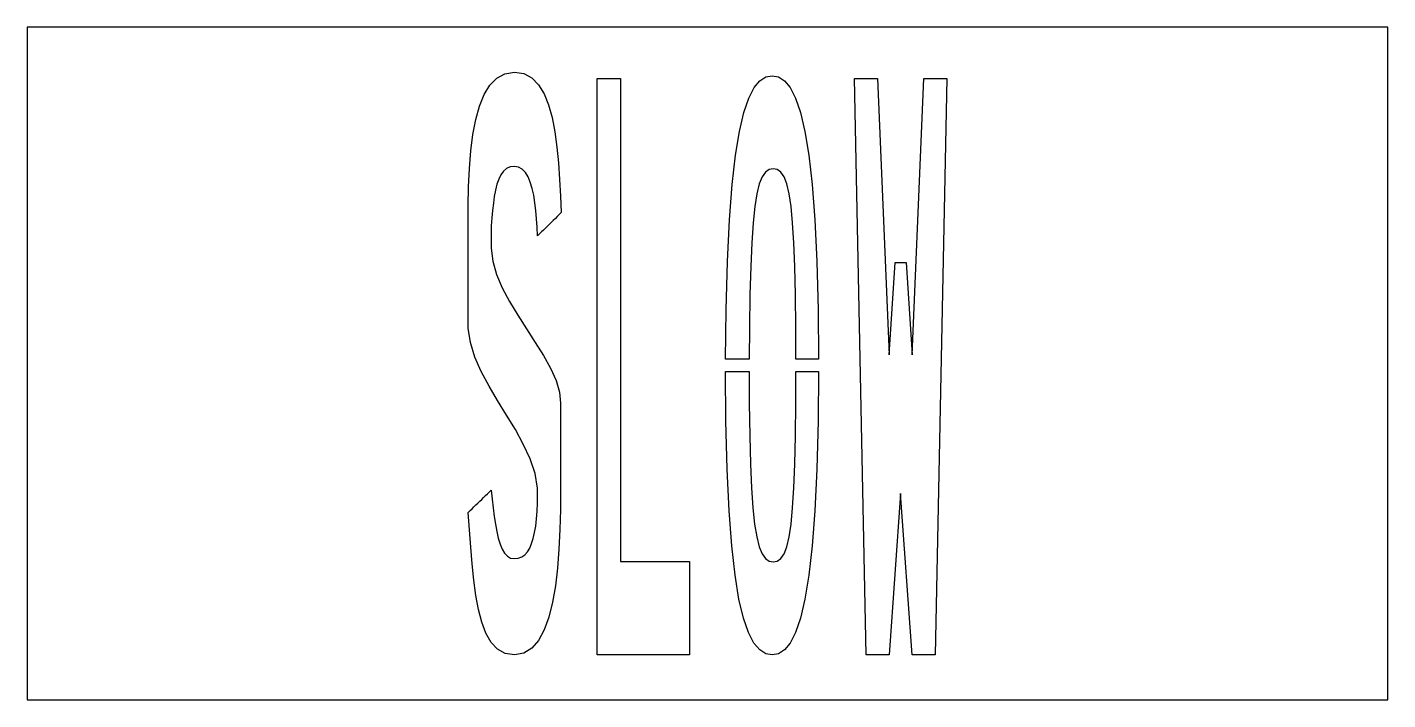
# Model space of a CAD drawing. Extents: x 0 to 85, y 0 to 42.
import ezdxf

# ---------------------------------------------------------------- set-up
doc = ezdxf.new("R2010")
doc.units = 0
doc.layers.add('CUT', color=7, linetype='Continuous')
doc.layers.add('OUTSIDE', color=1, linetype='Continuous')

msp = doc.modelspace()

# ---------------------------------------------------------------- linework, layer by layer
at = {"layer": 'CUT'}
for points in [[(32.2922, 37.8354), (32.5694, 37.1442), (32.789, 36.3522), (32.9618, 35.4702), (33.0914, 34.5198), (33.185, 33.5226), (33.2606, 32.4966), (33.3146, 31.4562), (33.365, 30.4194), (33.239, 30.3006), (33.1166, 30.1782), (32.9942, 30.0594), (32.8682, 29.937), (32.7458, 29.8182), (32.6234, 29.6994), (32.4974, 29.577), (32.375, 29.4582), (32.2526, 29.3358), (32.1266, 29.217), (32.0042, 29.0982), (31.8818, 28.9758), (31.8566, 29.5086), (31.8206, 30.0378), (31.7774, 30.549), (31.7162, 31.0422), (31.6406, 31.5066), (31.547, 31.935), (31.4282, 32.3166), (31.2914, 32.6514), (31.1222, 32.9214), (30.9278, 33.1266), (30.701, 33.2598), (30.4382, 33.3066), (30.1754, 33.2742), (29.9522, 33.1734), (29.7578, 33.0114), (29.5958, 32.7882), (29.459, 32.5146), (29.3474, 32.1978), (29.2538, 31.8342), (29.1818, 31.4382), (29.1206, 31.0098), (29.0702, 30.5598), (29.0306, 30.0882), (28.9946, 29.6022), (28.9946, 29.4834), (28.9946, 29.3682), (28.9946, 29.2494), (28.9946, 29.1342), (28.9946, 29.0154), (28.9946, 28.9002), (28.9946, 28.7814), (28.9946, 28.6662), (28.9946, 28.5474), (28.9946, 28.4322), (28.9946, 28.3134), (28.9946, 28.1982), (29.081, 27.3882), (29.3186, 26.5602), (29.6822, 25.7178), (30.1358, 24.8646), (30.6506, 24.0114), (31.1942, 23.1582), (31.7378, 22.3194), (32.2454, 21.4986), (32.6882, 20.703), (33.0374, 19.9362), (33.2606, 19.2054), (33.3254, 18.5214), (33.3254, 18.075), (33.3254, 17.625), (33.3254, 17.1786), (33.3254, 16.7286), (33.3254, 16.2786), (33.3254, 15.8322), (33.3254, 15.3822), (33.3254, 14.9358), (33.3254, 14.4858), (33.3254, 14.0358), (33.3254, 13.5894), (33.3254, 13.1394), (33.311, 11.883), (33.2822, 10.6302), (33.221, 9.4062), (33.1274, 8.229), (32.9978, 7.1166), (32.8178, 6.0906), (32.5874, 5.1654), (32.2994, 4.3662), (31.9466, 3.711), (31.5218, 3.2214), (31.0214, 2.9118), (30.4382, 2.8038), (29.8586, 2.8974), (29.3762, 3.1638), (28.9766, 3.585), (28.6526, 4.1502), (28.3934, 4.8378), (28.1882, 5.6298), (28.0262, 6.5154), (27.9002, 7.473), (27.7994, 8.4846), (27.7166, 9.5394), (27.6338, 10.6158), (27.551, 11.6958), (27.6698, 11.8146), (27.7922, 11.9298), (27.911, 12.0486), (28.0334, 12.1638), (28.1522, 12.2826), (28.271, 12.3978), (28.3934, 12.5166), (28.5122, 12.6318), (28.6346, 12.7506), (28.7534, 12.8658), (28.8758, 12.9846), (28.9946, 13.0998), (29.0558, 12.531), (29.117, 11.9802), (29.1818, 11.4546), (29.2538, 10.9614), (29.3366, 10.5042), (29.4302, 10.0902), (29.5382, 9.723), (29.6678, 9.4134), (29.819, 9.1578), (29.9954, 8.9706), (30.2006, 8.8518), (30.4382, 8.8122), (30.6794, 8.8374), (30.8918, 8.9202), (31.0826, 9.0534), (31.2482, 9.237), (31.3922, 9.471), (31.5146, 9.7518), (31.619, 10.0758), (31.7018, 10.443), (31.7702, 10.8498), (31.8206, 11.2926), (31.8566, 11.7714), (31.8818, 12.2826), (31.889, 13.2078), (31.7234, 14.1294), (31.4138, 15.0474), (30.9926, 15.9618), (30.4958, 16.8726), (29.9486, 17.7834), (29.3906, 18.6906), (28.8542, 19.5942), (28.3682, 20.4978), (27.9686, 21.4014), (27.6842, 22.3014), (27.551, 23.205), (27.551, 23.7414), (27.551, 24.2778), (27.551, 24.8142), (27.551, 25.3506), (27.551, 25.8834), (27.551, 26.4198), (27.551, 26.9562), (27.551, 27.4926), (27.551, 28.029), (27.551, 28.5654), (27.551, 29.1018), (27.551, 29.6382), (27.551, 30.8478), (27.5762, 32.0358), (27.6266, 33.1806), (27.7166, 34.275), (27.8426, 35.2974), (28.019, 36.237), (28.253, 37.0758), (28.5446, 37.7958), (28.901, 38.3826), (29.333, 38.8218), (29.8406, 39.099), (30.4382, 39.1962), (31.0286, 39.1026), (31.529, 38.8326), (31.9502, 38.4042)], [(41.3786, 8.625), (41.3786, 2.8038), (35.615, 2.8038), (35.615, 38.7894), (37.055, 38.7894), (37.055, 8.625)], [(48.8306, 34.0014), (49.0394, 32.169), (49.2086, 29.973), (49.331, 27.3774), (49.4102, 24.3606), (49.4327, 21.2626), (48.0159, 21.2626), (48.0098, 23.2446), (47.9882, 25.293), (47.9486, 27.0534), (47.891, 28.5438), (47.8154, 29.7858), (47.7182, 30.801), (47.5958, 31.6038), (47.4518, 32.2158), (47.2826, 32.6586), (47.0846, 32.9502), (46.8614, 33.1122), (46.6058, 33.159), (46.3466, 33.1122), (46.1198, 32.9502), (45.9146, 32.6586), (45.7382, 32.2158), (45.587, 31.6038), (45.4574, 30.801), (45.3494, 29.7858), (45.263, 28.5438), (45.1982, 27.0534), (45.1514, 25.293), (45.1226, 23.2446), (45.1105, 21.2626), (43.6321, 21.2626), (43.661, 24.3606), (43.7438, 27.3774), (43.8698, 29.973), (44.0426, 32.169), (44.2478, 34.0014), (44.4926, 35.4918), (44.7698, 36.6762), (45.0758, 37.5798), (45.407, 38.2314), (45.7634, 38.6598), (46.1414, 38.8974), (46.5338, 38.9694), (46.9262, 38.8974), (47.3042, 38.6598), (47.6606, 38.2314), (47.9954, 37.5798), (48.305, 36.6762), (48.5822, 35.4918)], [(54.227, 27.3126), (54.9146, 27.3126), (55.2854, 21.549), (56.0054, 38.8038), (57.449, 38.8038), (56.729, 2.8038), (55.2854, 2.8038), (54.5654, 12.8838), (53.8454, 2.8038), (52.4054, 2.8038), (51.6854, 38.8038), (53.1254, 38.8038), (53.8454, 21.549)], [(49.2086, 11.8002), (49.0394, 9.6042), (48.8306, 7.7718), (48.5822, 6.2814), (48.305, 5.097), (47.9954, 4.1934), (47.6606, 3.5418), (47.3042, 3.1134), (46.9262, 2.8758), (46.5338, 2.8038), (46.1378, 2.8758), (45.7598, 3.1134), (45.3998, 3.5418), (45.0614, 4.1934), (44.7482, 5.097), (44.4674, 6.2814), (44.219, 7.7718), (44.0102, 9.6042), (43.8446, 11.8002), (43.7222, 14.3958), (43.6466, 17.4126), (43.6305, 20.5106), (45.1088, 20.5106), (45.1118, 18.5286), (45.137, 16.4802), (45.1802, 14.7198), (45.245, 13.2294), (45.3314, 11.9874), (45.4394, 10.9722), (45.5726, 10.1694), (45.7274, 9.5574), (45.911, 9.1146), (46.1162, 8.823), (46.3466, 8.6646), (46.6058, 8.6142), (46.8614, 8.6646), (47.0846, 8.823), (47.2826, 9.1146), (47.4518, 9.5574), (47.5958, 10.1694), (47.7182, 10.9722), (47.8154, 11.9874), (47.891, 13.2294), (47.9486, 14.7198), (47.9882, 16.4802), (48.0098, 18.5286), (48.0159, 20.5106), (49.4327, 20.5106), (49.4102, 17.4126), (49.331, 14.3958)]]:
    msp.add_lwpolyline(points, close=True, dxfattribs=at)
at = {"layer": 'OUTSIDE'}
msp.add_lwpolyline([(0, 0), (85, 0), (85, 42), (0, 42)], close=True, dxfattribs=at)

doc.saveas('drawing.dxf')
